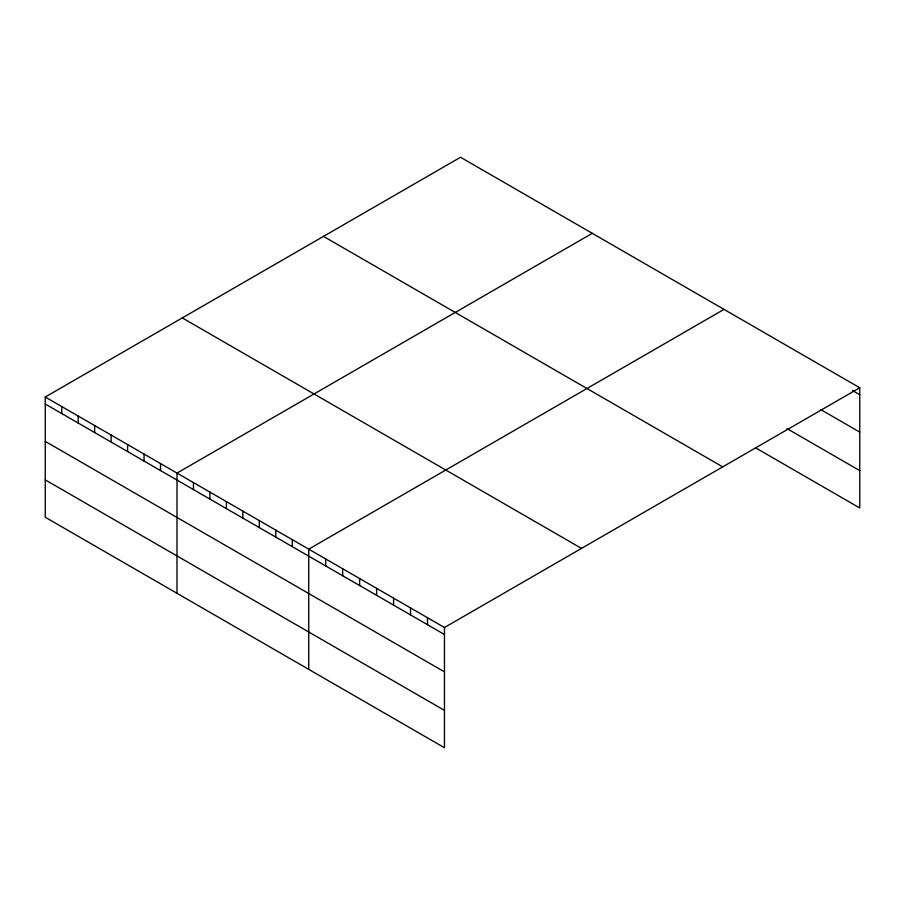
<?xml version="1.0" encoding="UTF-8"?>
<svg xmlns="http://www.w3.org/2000/svg" width="905" height="905" viewBox="0 0 905 905"><rect width="100%" height="100%" fill="white"/><g stroke="black" fill="none" stroke-linecap="round" stroke-linejoin="round"><path stroke-width="1.36" d="M755.528 447.794L859.75 507.977L859.75 387.759L460.532 157.266L45.25 397.024L45.25 517.241L444.468 747.734L444.468 627.516L45.25 397.024M592.277 233.332L176.995 473.089L176.995 593.307M724.011 309.386L308.729 549.154L308.729 669.372M444.468 627.516L859.75 387.759M852.476 390.541L859.75 394.738M820.971 409.716L859.75 432.104M787.033 428.619L859.75 470.611M323.492 236.386L722.71 466.878M182.29 317.904L581.508 548.396M45.25 404.015L444.468 634.507M45.25 441.38L444.468 671.872M45.25 479.876L444.468 710.368M427.499 617.719L427.499 624.71M410.531 607.922L410.531 614.914M393.573 598.126L393.573 605.117M376.604 588.329L376.604 595.32M359.636 578.533L359.636 585.524M342.667 568.736L342.667 575.727M325.698 558.951L325.698 565.93M292.27 539.64L292.27 546.631M275.799 530.138L275.799 537.118M259.328 520.624L259.328 527.615M242.868 511.121L242.868 518.113M226.397 501.608L226.397 508.599M209.926 492.105L209.926 499.096M193.455 482.591L193.455 489.582M160.524 463.586L160.524 470.566M144.053 454.072L144.053 461.064M127.594 444.57L127.594 451.55M111.123 435.056L111.123 442.047M94.652 425.554L94.652 432.545M78.181 416.04L78.181 423.031M61.721 406.537L61.721 413.528"/></g></svg>
